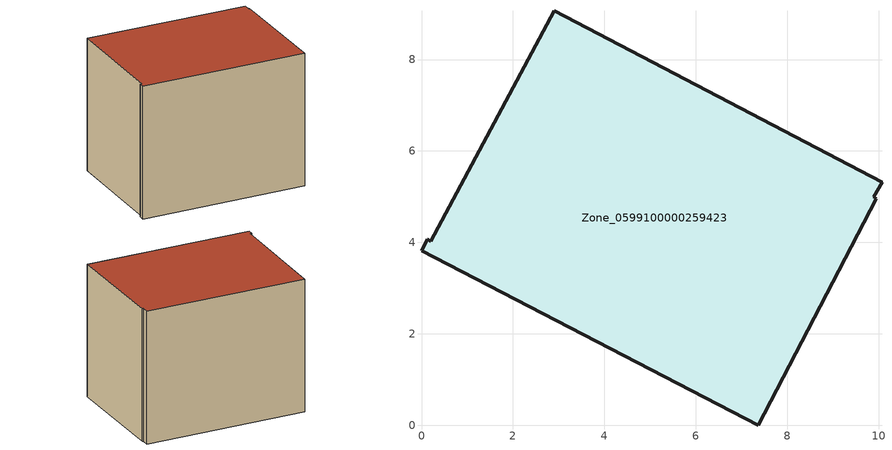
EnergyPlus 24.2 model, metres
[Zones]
Zone_0599100000259423
 floor ground (C_G): 2.91,9.07 10.08,5.32 9.9,4.99 9.95,4.96 7.37,0 0,3.82 0.13,4.07 0.2,4.03 z0
 wall outside (C_F): 7.37,0 9.95,4.96 9.9,4.99 10.08,5.32 2.91,9.07 0.2,4.03 0.13,4.07 0,3.82 7.37,0 z0:6.66
 roof outside (C_R): 10.08,5.32 2.91,9.07 0.2,4.03 0.13,4.07 0,3.82 7.37,0 9.95,4.96 9.9,4.99 z6.66
[BUILDING]
Pand.0599100000259423: North Axis=0; Terrain=City; Loads Convergence Tolerance Value=0.04; Temperature Convergence Tolerance Value=0.4; Solar Distribution=FullExterior; Maximum Number of Warmup Days=25; Minimum Number of Warmup Days=1
[Site:Location]
Rotterdam.The.Hague.AP_ZH_NLD Design_Conditions: Latitude=51.96; Longitude=4.45; Time Zone=1; Elevation=-4.5
[SITE:GROUNDTEMPERATURE:BUILDINGSURFACE]
18, 18, 18, 18, 18, 18, 18, 18, 18, 18, 18, 18
[MATERIAL] Thermal Absorptance=0.9; Solar Absorptance=0.7; Visible Absorptance=0.7
Name | Roughness | Thickness | Conductivity | Density | Specific Heat
G.TI.1946-1964 | MediumSmooth | 0.15 | 1 | 540 | 1210
F.TI.1946-1964 | Rough | 0.3 | 0.857143 | 1920 | 840
R.TI.1946-1964 | MediumRough | 0.2 | 0.277778 | 1500 | 1000
[CONSTRUCTION]
C_G: G.TI.1946-1964
C_F: F.TI.1946-1964
C_R: R.TI.1946-1964
[ZONE]
Zone_0599100000259423: Type=1; Multiplier=1; Ceiling Height=Autocalculate; Volume=Autocalculate; Floor Area=autocalculate; Part of Total Floor Area=Yes
[ZONEINFILTRATION:DESIGNFLOWRATE]
Infil_Zone_0599100000259423: Zone or ZoneList or Space or SpaceList=Zone_0599100000259423; Schedule=AlwaysOn; Design Flow Rate Calculation Method=Flow/Area; Flow Rate per Floor Area=0.003; Constant Term Coefficient=1; Temperature Term Coefficient=0; Velocity Term Coefficient=0; Velocity Squared Term Coefficient=0
[HVACTEMPLATE:ZONE:IDEALLOADSAIRSYSTEM]
Zone_0599100000259423: Maximum Heating Supply Air Temperature=50; Minimum Cooling Supply Air Temperature=13; Maximum Heating Supply Air Humidity Ratio=0.0156; Minimum Cooling Supply Air Humidity Ratio=0.0077; Heating Limit=NoLimit; Cooling Limit=NoLimit; Dehumidification Control Type=ConstantSensibleHeatRatio; Cooling Sensible Heat Ratio=0.7; Dehumidification Setpoint=60; Humidification Control Type=None; Humidification Setpoint=30; Outdoor Air Method=None; Outdoor Air Flow Rate per Person=0.00944; Outdoor Air Flow Rate per Zone Floor Area=0; Outdoor Air Flow Rate per Zone=0; Demand Controlled Ventilation Type=None; Outdoor Air Economizer Type=NoEconomizer; Heat Recovery Type=None; Sensible Heat Recovery Effectiveness=0.7; Latent Heat Recovery Effectiveness=0.65
[ZONECONTROL:THERMOSTAT]
ThermostatControl_Zone_0599100000259423: Zone or ZoneList=Zone_0599100000259423; Control Type Schedule=DualSetpointControlType; Control 1=Thermostat_Zone_0599100000259423; Temperature Difference Between Cutout And Setpoint=0
[THERMOSTATSETPOINT:DUALSETPOINT]
Thermostat_Zone_0599100000259423: Heating Setpoint Temperature Schedule=HeatingSetpoint_Zone_0599100000259423; Cooling Setpoint Temperature Schedule=CoolingSetpoint_Zone_0599100000259423
[SCHEDULE:COMPACT]
HeatingSetpoint_Zone_0599100000259423: Through: 12/31, For: AllDays, Until: 24:00, 21
CoolingSetpoint_Zone_0599100000259423: Through: 12/31, For: AllDays, Until: 24:00, 24
DualSetpointControlType: Through: 12/31, For: AllDays, Until: 24:00, 4
AlwaysOn: Through: 12/31, For: AllDays, Until: 24:00, 1
